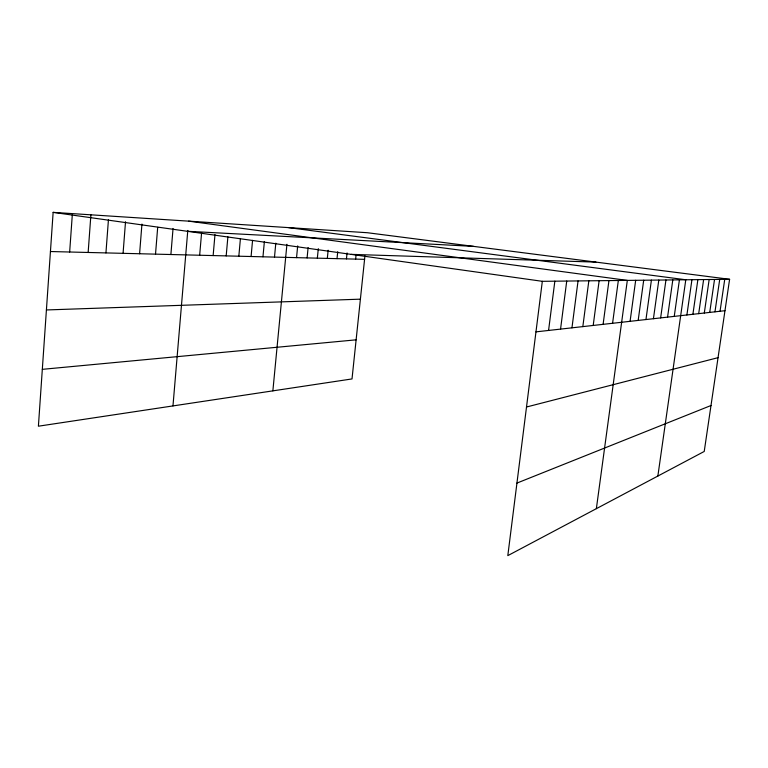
<?xml version="1.0" encoding="UTF-8"?>
<svg xmlns="http://www.w3.org/2000/svg" width="768" height="768" viewBox="0 0 768 768"><rect width="100%" height="100%" fill="white"/><g stroke="black" fill="none" stroke-linecap="round" stroke-linejoin="round"><path stroke-width="1.15" d="M729.6 279.293L542.323 281.318L507.811 555.629L704.227 451.459L729.6 279.293L367.373 232.723L53.136 212.371L38.4 426.202L352.013 378.931L364.944 255.859M69.658 252.01L72.307 214.781M88.147 252.47L90.902 214.81M105.936 252.912L108.451 219.542M123.072 253.334L125.52 221.76M139.594 253.747L141.936 224.083M155.52 254.141L157.69 227.338M170.89 254.525L173.05 228.47M172.973 405.917L187.795 230.448M199.661 255.235L201.6 232.714M213.139 255.571L214.982 234.576M226.186 255.898L227.885 236.851M238.829 256.205L240.422 238.637M251.088 256.512L252.566 240.365M262.963 256.81L264.394 241.478M274.493 257.098L275.808 243.158M272.87 390.864L286.934 244.282M296.544 257.645L297.686 245.914M307.094 257.904L308.122 247.498M317.347 258.154L318.298 248.659M327.322 258.403L328.147 250.214M337.018 258.643L337.728 251.722M346.454 258.883L347.069 252.941M355.642 259.104L356.122 254.419M548.573 330.451L554.842 281.184M560.554 329.107L566.736 281.059M571.958 327.83L578.054 280.934M582.826 326.621L588.835 280.819M593.194 325.459L599.117 280.704M603.101 324.346L608.947 280.598M612.576 323.29L618.336 280.493M596.362 508.666L627.322 280.397L188.582 221.146M630.077 321.322L635.674 280.31M638.17 320.419L643.699 280.224M645.955 319.546L651.408 280.138M653.434 318.71L658.81 280.061M660.634 317.904L665.942 279.974M667.565 317.126L672.806 279.907M674.246 316.378L679.421 279.83M657.859 476.054L685.795 279.763L288.538 227.616M686.899 314.966L691.939 279.696M692.899 314.294L697.882 279.629M698.698 313.642L703.622 279.571M704.304 313.018L709.162 279.514M709.728 312.403L714.528 279.456M714.97 311.818L719.712 279.398M720.048 311.251L724.733 279.341M516.941 483.082L710.995 405.514M526.512 407.011L718.051 357.667M535.968 331.862L724.973 310.704M42.317 369.341L356.122 339.83M46.416 309.955L360.394 299.165M50.438 251.53L364.579 259.334M351.139 254.371L595.92 262.099M187.354 231.283L473.558 246.374M53.136 212.371L542.323 281.318"/></g></svg>
